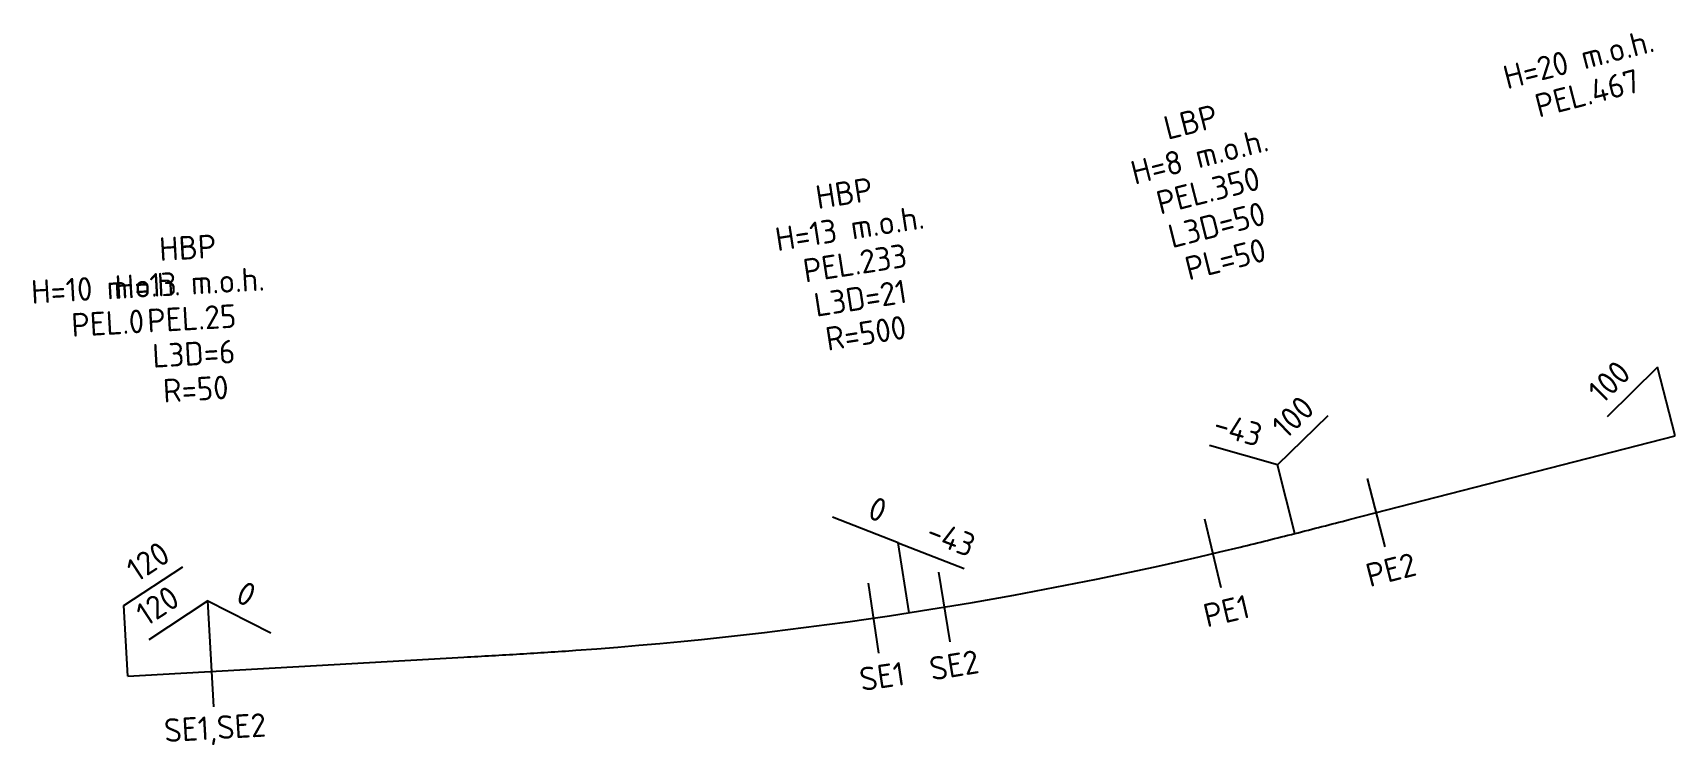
# Model space of a CAD drawing. Header units: metres. Extents: x -28 to 460, y 80 to 291.
import ezdxf

# ---------------------------------------------------------------- set-up
doc = ezdxf.new("R2010")
doc.units = ezdxf.units.M
doc.layers.add('JBTFE#ANNOTATIONS_VERTICALPROFILE', color=2, linetype='Continuous')
doc.layers.add('JBTKO_SPO', color=2, linetype='Continuous')
doc.styles.add('RC-STANDARD', font='iso3098.shx')

# ---------------------------------------------------------------- blocks, each defined once
blk = doc.blocks.new('*Z5', base_point=(459.7, 296.79))
at = {"color": 0}
for p, q in [((454.48, 191.7), (439.47, 177.01)), ((459.7, 171.36), (454.48, 191.7)), ((341.54, 162.73), (356.6, 177.37)), ((341.54, 162.73), (321.34, 168.45)), ((346.69, 142.37), (341.54, 162.73)), ((373.52, 138.4), (368.3, 158.74)), ((228.91, 139.63), (209.33, 147.22)), ((324.8, 126.21), (320.01, 146.65)), ((232.12, 118.88), (228.91, 139.63)), ((228.91, 139.63), (248.49, 132.04)), ((-1.19, 120.97), (16.37, 132.48)), ((223.08, 106.9), (220.05, 127.68)), ((244.36, 110.2), (240.96, 130.92)), ((23.77, 122.38), (6.21, 110.87)), ((24.96, 101.42), (23.77, 122.38)), ((23.77, 122.38), (42.52, 112.93)), ((0, 100), (-1.19, 120.97)), ((25.57, 90.94), (24.37, 111.9))]:
    blk.add_line(p, q, dxfattribs=at)
at = {"color": 0, "char_height": 7, "style": 'RC-STANDARD'}
for s, insert, attachment_point, rotation in [('H=20 m.o.h.', (430.99, 283.23), 5, 14.3947), ('PEL.467', (433.6, 273.06), 5, 14.3947), ('LBP', (315.8, 264.53), 5, 14.193), ('H=8 m.o.h.', (318.37, 254.35), 5, 14.193), ('PEL.350', (320.95, 244.17), 5, 14.193), ('HBP', (212.83, 243.39), 5, 8.8073), ('L3D=50', (323.52, 233.99), 5, 14.193), ('H=13 m.o.h.', (214.44, 233.01), 5, 8.8073), ('HBP', (17.81, 227.22), 5, 3.2531), ('PL=50', (326.09, 223.81), 5, 14.193), ('PEL.233', (216.04, 222.64), 5, 8.8073), ('H=10 m.o.h.', (-6.55, 215.31), 5, 3.2531), ('H=13 m.o.h.', (18.41, 216.73), 5, 3.2531), ('L3D=21', (217.65, 212.26), 5, 8.8073), ('PEL.25', (19, 206.25), 5, 3.2531), ('PEL.0', (-5.96, 204.83), 5, 3.2531), ('R=500', (219.26, 201.89), 5, 8.8073), ('L3D=6', (19.6, 195.77), 5, 3.2531), ('100', (444.58, 191.8), 6, 44.3947), ('R=50', (20.19, 185.28), 5, 3.2531), ('100', (341.68, 172.63), 4, 44.193), ('-43', (336.71, 171.38), 6, 344.193), ('0', (224.91, 148.69), 6, 338.8073), ('-43', (237.96, 143.62), 4, 338.8073), ('120', (0.82, 130.66), 4, 33.2531), ('PE2', (375.26, 131.62), 5, 14.3947), ('0', (33.17, 125.49), 4, 333.2531), ('120', (14.08, 124.4), 6, 33.2531), ('PE1', (326.4, 119.39), 5, 13.2), ('SE2', (245.49, 103.29), 5, 9.3167), ('SE1', (224.09, 99.97), 5, 8.2974), ('SE1,SE2', (25.96, 83.95), 5, 3.2531)]:
    blk.add_mtext(s, dxfattribs=dict(at, insert=insert, attachment_point=attachment_point, rotation=rotation))

msp = doc.modelspace()

# ---------------------------------------------------------------- linework, layer by layer
at = {"layer": 'JBTKO_SPO', "flags": 128}
msp.add_lwpolyline([(0, 100), (99.84, 105.67, 0.000217), (108.16, 106.15, 0.000651), (116.48, 106.64, 0.001085), (124.79, 107.16, 0.001519), (133.11, 107.72, 0.041691), (330.51, 138.36, 0.001519), (338.61, 140.35, 0.001085), (346.69, 142.37, 0.000651), (354.77, 144.43, 0.000217), (362.84, 146.5), (459.7, 171.36)], format="xyb", dxfattribs=at)

# ---------------------------------------------------------------- block references
at = {"layer": 'JBTFE#ANNOTATIONS_VERTICALPROFILE'}
msp.add_blockref('*Z5', (459.7, 296.79), dxfattribs=at)

doc.saveas('drawing.dxf')
